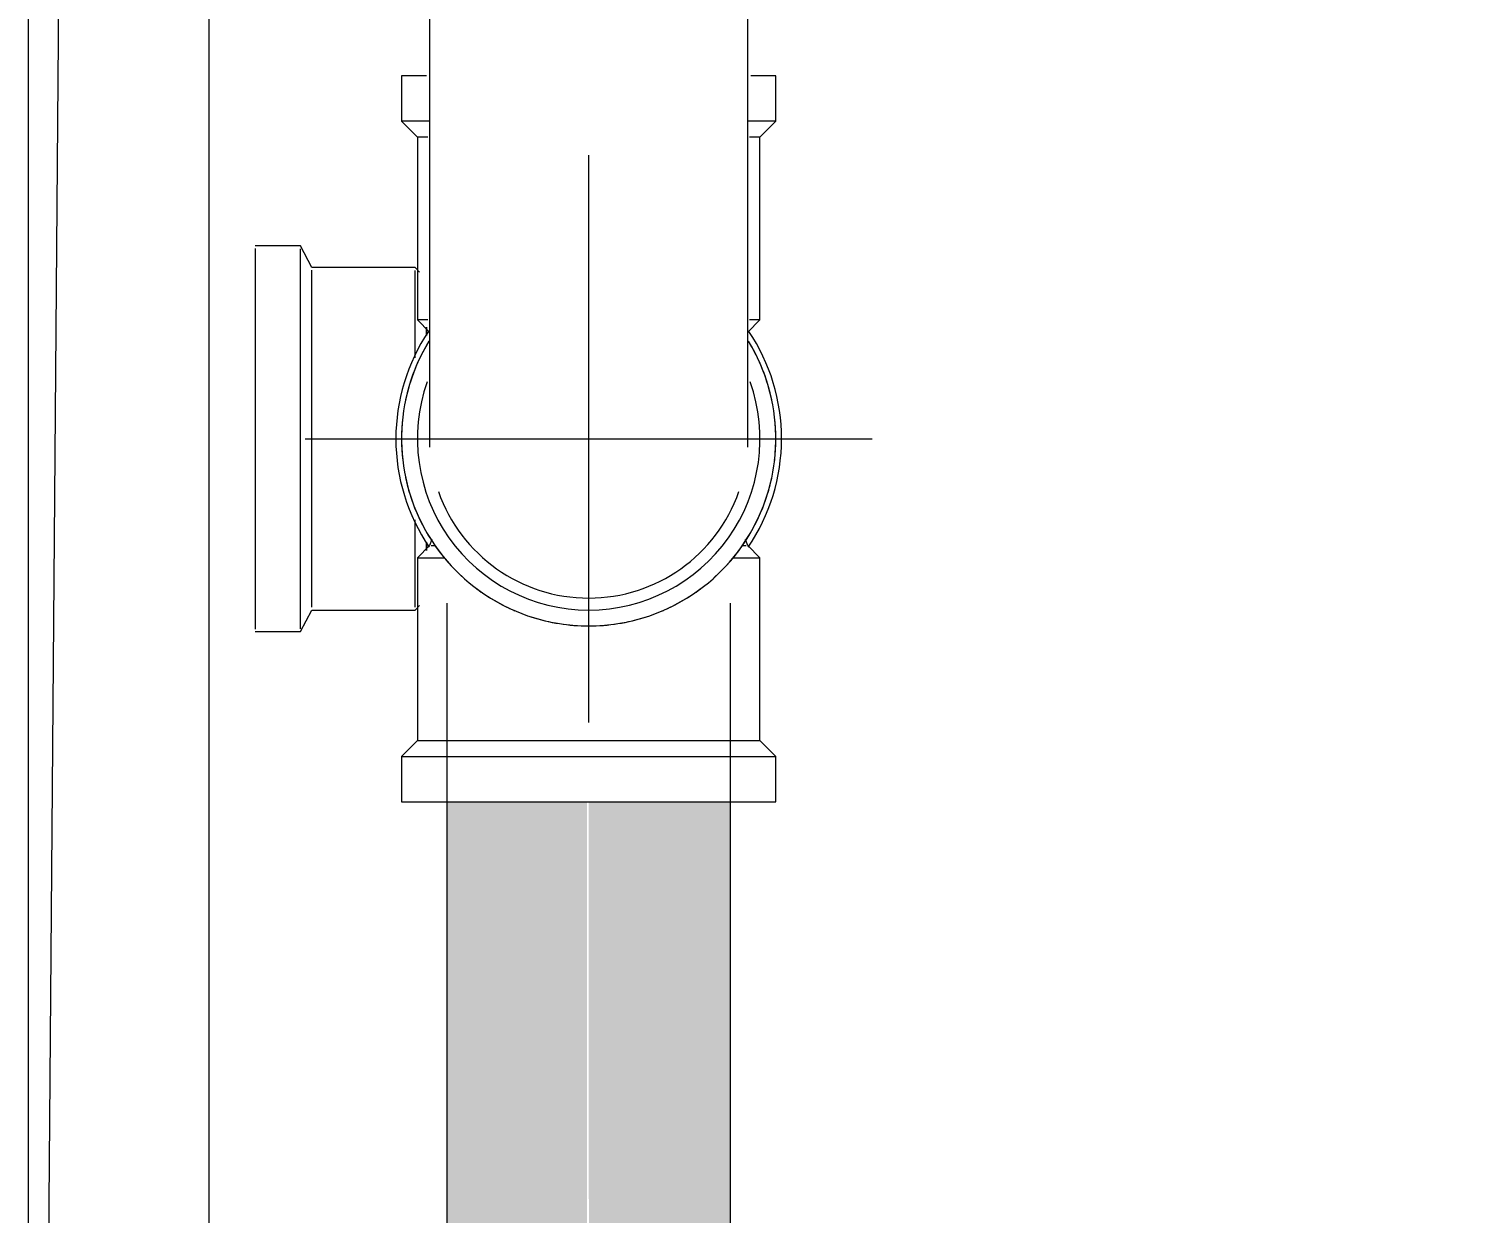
# Model space of a CAD drawing. Header units: metres. Extents: x 34 to 87, y -2.3 to 19.3.
# Drawn here: x 53.4611 to 53.5872, y 0.5317 to 0.6362 of the extents above; entities that cross this region are included whole.
import ezdxf

# ---------------------------------------------------------------- set-up
doc = ezdxf.new("R2010")
doc.units = ezdxf.units.M
for name, color, linetype, lineweight in [('A-ANNO-DIMS', 7, 'Continuous', 5), ('A-ANNO-DIMS-25', 7, 'Continuous', 5), ('A-DETL', 7, 'Continuous', 5), ('P-PIPE', 7, 'Continuous', 5), ('P-PIPE-CNTR', 7, 'Continuous', 5), ('P-SANR-FIXT', 7, 'Continuous', 5)]:
    doc.layers.add(name, color=color, linetype=linetype, lineweight=lineweight)
doc.styles.add('Arial_1', font='arial.ttf', dxfattribs={"height": 0.07499999999999998})
doc.dimstyles.new('Diagonal_-_2_mm_Arial_-_PRETO', dxfattribs={"dimscale": 0.3048, "dimtxt": 0.07651945499677275, "dimasz": 0.2460629921259842, "dimexe": 0.1968503937007874, "dimexo": 0.1230314960629921, "dimgap": 0.04101049868766404, "dimtad": 1, "dimrnd": 0.01, "dimzin": 0, "dimdsep": 46, "dimtxsty": 'Arial_1', "dimblk1": 'OBLIQUE', "dimblk2": 'OBLIQUE', "dimsah": 1, "dimcen": 0.09, "dimdle": 0.1968503937007874, "dimazin": 0, "dimtfac": 1, "dimtdec": 4, "dimtix": 1, "dimtmove": 0, "dimatfit": 3, "dimfxl": 1, "dimtvp": 1, "dimtolj": 1, "dimtzin": 0, "dimarcsym": 2})

# ---------------------------------------------------------------- blocks, each defined once
blk = doc.blocks.new('UT_Bacia com caixa acoplada - UT_Bacia com caixa acoplada-3705348-BB')
at = {"layer": 'P-SANR-FIXT'}
blk.add_line((41.16761438885897, 0.4159189215839689), (41.17016910030559, 0.7309999999999875), dxfattribs=at)
blk = doc.blocks.new('AF_Soldavel_Curva 45_90 - Standard-V26-BB')
at = {"layer": 'P-PIPE'}
for p, q in [((41.19961396389386, 0.667389999999996), (41.19961396389386, 0.6633899999999958)), ((41.21611396389385, 0.6673899999999998), (41.19961396389386, 0.6673899999999998)), ((41.23261396389385, 0.6673899999999998), (41.21611396389385, 0.6673899999999998)), ((41.23261396389386, 0.6633899999999958), (41.23261396389386, 0.667389999999996)), ((41.19961396389386, 0.6633899999999958), (41.20101396389386, 0.6619899999999961)), ((41.21611396389385, 0.6633899999999997), (41.19961396389386, 0.6633899999999997)), ((41.23261396389385, 0.6633899999999997), (41.21611396389385, 0.6633899999999997)), ((41.23121396389386, 0.6619899999999961), (41.23261396389386, 0.6633899999999958)), ((41.20101396389386, 0.6619899999999961), (41.20101396389386, 0.6469899999999963)), ((41.21611396389385, 0.6619899999999997), (41.20101396389386, 0.6619899999999997)), ((41.23121396389385, 0.6619899999999997), (41.21611396389385, 0.6619899999999997)), ((41.23121396389386, 0.6469899999999963), (41.23121396389386, 0.6619899999999961)), ((41.20101396389386, 0.6469899999999963), (41.20207396389386, 0.6458899999999954)), ((41.21611396389385, 0.6469899999999998), (41.20101396389386, 0.6469899999999998)), ((41.23121396389385, 0.6469899999999998), (41.21611396389385, 0.6469899999999998)), ((41.23015396389386, 0.6458899999999965), (41.23121396389386, 0.6469899999999963)), ((41.21611396389385, 0.6458899999999991), (41.20207396389385, 0.6458899999999991)), ((41.23015396389386, 0.6458900000000009), (41.21611396389385, 0.6458900000000009))]:
    blk.add_line(p, q, dxfattribs=at)
at = {"layer": 'P-PIPE', "flags": 128}
for points in [[(41.20207396389386, 0.6458899999999965), (41.20207396389386, 0.6440548894541713), (41.20207396389386, 0.6422227146937513), (41.20207396389386, 0.6403964068075086), (41.20207396389386, 0.638578887498468), (41.20207396389386, 0.6367730644098112), (41.20207396389386, 0.6349818264732545), (41.20207396389386, 0.6332080392873894), (41.20207396389386, 0.6314545405333234), (41.20207396389386, 0.6297241354350027), (41.20207396389386, 0.6280195922714523), (41.20207396389386, 0.626343637948118), (41.20207396389386, 0.6246989536343983), (41.20207396389386, 0.6230881704743478), (41.20207396389386, 0.6215138653774073), (41.20207396389386, 0.6199785568958989), (41.20207396389386, 0.6184847011958758), (41.20207396389386, 0.6170346881277892), (41.20207396389386, 0.615630837403226), (41.20207396389386, 0.6142753948838738), (41.20207396389386, 0.6129705289886173), (41.20207396389386, 0.6117183272245336), (41.20207396389386, 0.6105207928473222), (41.20207396389386, 0.609379841656528), (41.20207396389386, 0.6082972989306639), (41.20207396389386, 0.607274896507162), (41.20207396389386, 0.6063142700118003), (41.20207396389386, 0.6054169562420466), (41.20207396389386, 0.6045843907085166), (41.20207396389386, 0.6038179053384589), (41.20207396389386, 0.6031187263449602), (41.20207396389386, 0.6024879722652573), (41.20207396389386, 0.601926652171323), (41.20207396389386, 0.6014356640555686), (41.20207396389386, 0.6010157933942396), (41.20207396389386, 0.6006677118908266), (41.20207396389386, 0.6003919764014798), (41.20207396389386, 0.6001890280441637), (41.20207396389386, 0.6000591914929558), (41.20207396389386, 0.6000026744586424), (41.20207396389386, 0.5999999999999968)], [(41.23015396389386, 0.5999999999999968), (41.23015396389386, 0.6000367071053231), (41.23015396389386, 0.6001467696977671), (41.23015396389386, 0.6003300117006606), (41.23015396389386, 0.6005861399658852), (41.23015396389386, 0.6009147447428582), (41.23015396389386, 0.6013153003340324), (41.23015396389386, 0.6017871659359104), (41.23015396389386, 0.6023295866641877), (41.23015396389386, 0.60294169476141), (41.23015396389386, 0.6036225109851964), (41.23015396389386, 0.6043709461748238), (41.23015396389386, 0.605185802993647), (41.23015396389386, 0.6060657778445805), (41.23015396389386, 0.6070094629555808), (41.23015396389386, 0.6080153486317813), (41.23015396389386, 0.609081825670675), (41.23015396389386, 0.610207187936505), (41.23015396389386, 0.6113896350897087), (41.23015396389386, 0.6126272754670847), (41.23015396389386, 0.6139181291080424), (41.23015396389386, 0.6152601309221254), (41.23015396389386, 0.61665113399271), (41.23015396389386, 0.6180889130116134), (41.23015396389386, 0.6195711678391175), (41.23015396389386, 0.6210955271836925), (41.23015396389386, 0.6226595523955692), (41.23015396389386, 0.6242607413680479), (41.23015396389386, 0.6258965325403416), (41.23015396389386, 0.6275643089955264), (41.23015396389386, 0.6292614026470451), (41.23015396389386, 0.6309850985070845), (41.23015396389386, 0.6327326390299685), (41.23015396389386, 0.6345012285236517), (41.23015396389386, 0.6362880376222215), (41.23015396389386, 0.6380902078122862), (41.23015396389386, 0.6399048560059855), (41.23015396389386, 0.6417290791533121), (41.23015396389386, 0.6435599588863771), (41.23015396389386, 0.6453945661881755), (41.23015396389386, 0.6458899999999954)]]:
    blk.add_lwpolyline(points, dxfattribs=at)
at = {"layer": 'P-PIPE'}
for centre, radius, start, end in [((41.21611396389385, 0.6000000000000112), 0.01650000000000384, 148.6114524561838, 269.9999999999996), ((41.21611396389385, 0.6000000000000112), 0.01649999999999377, 148.5414279392813, 168.0272020000017), ((41.21611396389385, 0.6000000000000112), 0.01650000000000008, 270.0000000000004, 31.38854755948704), ((41.21611396389385, 0.6000000000000112), 0.01649999999999883, 11.9727980000048, 31.45857207745338), ((41.21611396389385, 0.6000000000000112), 0.01510000000015761, 160.5917764827241, 269.9999999999996), ((41.21611396389385, 0.6000000000000112), 0.01509999999984046, 269.9999999999996, 19.40822349867698), ((41.21611396389385, 0.6000000000000112), 0.01649999999999283, 173.3174326400558, 186.6953121973226), ((41.21611396389385, 0.6000000000000112), 0.01649999999999683, 353.3046878026888, 6.682567359929703), ((41.21611396389385, 0.5999999999999998), 0.0140399999999985, 177.6899764787774, 183.0372827382256), ((41.21611396389385, 0.5999999999999998), 0.01404000000000404, 356.962717211841, 2.310023442489071), ((41.21611396389385, 0.6000000000000112), 0.01650000000000675, 191.9820227202564, 228.030277890815), ((41.21611396389385, 0.6000000000000112), 0.01649999999999935, 311.9697221091704, 348.0179772797481), ((41.21611396389385, 0.5999999999999998), 0.01404000000000377, 199.3878640586383, 269.9999999999996), ((41.21611396389385, 0.5999999999999998), 0.01404000000000138, 269.9999999999996, 340.6121359413639), ((41.21611396389385, 0.6000000000000112), 0.01649999999999443, 233.3216761960941, 246.6995652147535), ((41.21611396389385, 0.6000000000000112), 0.01649999999999672, 293.3004347852158, 306.6783238039278), ((41.21611396389385, 0.6000000000000112), 0.01649999999999352, 251.986263004006, 269.9999999999996), ((41.21611396389385, 0.6000000000000112), 0.01649999999999619, 269.9999999999996, 288.0137369960404)]:
    blk.add_arc(centre, radius, start, end, dxfattribs=at)
blk = doc.blocks.new('Joelho 90 com Bucha de Latao - Agua Fria_Soldavel - MEP - Tigre - Standard-3699122-BB')
at = {"layer": 'P-PIPE'}
for p, q in [((41.19071396389372, 0.6169999999999963), (41.18671396389372, 0.6169999999999963)), ((41.18671396389372, 0.6167809039847202), (41.18671396389372, 0.6164207390469143)), ((41.18671396389372, 0.6164207388136588), (41.18671396389372, 0.6147224321975702)), ((41.19171396389372, 0.6150999999999968), (41.19071396389372, 0.6169999999999963)), ((41.19071396389371, 0.6147224324234838), (41.19071396389371, 0.616741731801208)), ((41.20081396389372, 0.6150999999999966), (41.19171396389372, 0.6150999999999968)), ((41.20120540068152, 0.6146850770047515), (41.20081396389371, 0.6150999999998245)), ((41.18671396389372, 0.6147224318643356), (41.18671396389372, 0.6120208153772698)), ((41.19071396389371, 0.610927389551329), (41.19071396389371, 0.614722431864336)), ((41.19171396389371, 0.6130769841791528), (41.19171396389371, 0.6148560729096719)), ((41.2008139638937, 0.6139398360405002), (41.2008139638937, 0.6148490208711205)), ((41.2008139638937, 0.6113312048242132), (41.2008139638937, 0.6139398357750555)), ((41.19171396389371, 0.6097060933395553), (41.19171396389371, 0.6130769835971454)), ((41.18671396389372, 0.6120208152801716), (41.18671396389372, 0.6085000001207141)), ((41.2008139638937, 0.6071311087817056), (41.2008139638937, 0.6113312043060235)), ((41.19071396389371, 0.6000000000000003), (41.19071396389371, 0.6109273893646716)), ((41.19171396389371, 0.605164504164218), (41.19171396389371, 0.6097060929062671)), ((41.20181396389356, 0.6091135190709668), (41.20181396389356, 0.6098468779385261)), ((41.20181396389372, 0.6098468779384874), (41.20181396389372, 0.6091135190709802)), ((41.18671396389372, 0.6085000000000003), (41.18671396389372, 0.6043999239140341)), ((41.19171396389371, 0.6000000000000004), (41.19171396389371, 0.6051645041018505)), ((41.18671396389372, 0.6043999237667431), (41.18671396389372, 0.6000000000000002)), ((41.18671396389372, 0.6000000000000001), (41.18671396389372, 0.5956000762332573)), ((41.19071396389371, 0.589072610635329), (41.19071396389371, 0.6000000000000001)), ((41.19171396389371, 0.59483549589815), (41.19171396389371, 0.6000000000000002)), ((41.18671396389372, 0.5956000760859663), (41.18671396389372, 0.5915000000000001)), ((41.19171396389371, 0.5902939070937334), (41.19171396389371, 0.5948354958357825)), ((41.20081396389354, 0.5886687956928599), (41.20081396389354, 0.5928688912180411)), ((41.18671396389372, 0.5914999998792861), (41.18671396389372, 0.5879791847198288)), ((41.19171396389371, 0.5869230164028552), (41.19171396389371, 0.5902939066604453)), ((41.20181396389388, 0.5901531220617441), (41.20181396389388, 0.5908864809289209)), ((41.20181396389372, 0.5908864809290199), (41.20181396389372, 0.5901531220615195)), ((41.19071396389371, 0.5852775681356648), (41.19071396389371, 0.5890726104486715)), ((41.20081396389354, 0.5860601642244313), (41.20081396389354, 0.5886687951756879)), ((41.18671396389372, 0.5879791846227306), (41.18671396389372, 0.5852775681356647)), ((41.19171396389371, 0.5851439270903284), (41.19171396389371, 0.5869230158208477)), ((41.18671396389372, 0.5852775678024303), (41.18671396389372, 0.583579261186341)), ((41.19071396389371, 0.5832582681987927), (41.19071396389371, 0.5852775675765167)), ((41.19071396389372, 0.5829999999999965), (41.19171396389372, 0.5848999999999961)), ((41.19171396389372, 0.5848999999999961), (41.20081396389372, 0.584899999999996)), ((41.20081396389354, 0.5851509791282886), (41.20081396389354, 0.58606016395865)), ((41.20081396389355, 0.5848999999996343), (41.20120540068152, 0.5853149229948804)), ((41.18671396389372, 0.583579260953086), (41.18671396389372, 0.5832190960152802)), ((41.18671396389372, 0.5829999999999965), (41.19071396389372, 0.5829999999999965))]:
    blk.add_line(p, q, dxfattribs=at)
for centre, radius, start, end in [((41.21611396389372, 0.5999999999999996), 0.0170000000000065, 146.1905082795091, 179.9999999999996), ((41.21611396389372, 0.5999999999999996), 0.01699999999999591, 0, 33.80949174092903), ((41.21611396389372, 0.6000000000000001), 0.01700000000000002, 180.0000000000005, 214.1906031929549), ((41.21611396389372, 0.6000000000000001), 0.01699999999999446, 325.8093968070164, 359.9999999999978)]:
    blk.add_arc(centre, radius, start, end, dxfattribs=at)
blk = doc.blocks.new('UT_Ducha higiênica - UT_Ducha higiênica-3698909-BB')
at = {"layer": 'P-SANR-FIXT', "color": 253, "true_color": 0xa6a6a6}
blk.add_line((41.16674284034416, 0.5149999999999977), (41.16674284034416, 0.6681663797119861), dxfattribs=at)
blk = doc.blocks.new('Te_Reducao - Agua Fria_Soldavel - MEP - Tigre - Standard-2488-BB')
at = {"layer": 'P-PIPE'}
for p, q in [((41.20230122564401, 0.5911287773397755), (41.20207396389372, 0.5905999999999968)), ((41.23015396389372, 0.5905999999999968), (41.22992670214343, 0.5911287773397712)), ((41.20207396389372, 0.5905999999999968), (41.20101396389372, 0.589499999999997)), ((41.23121396389372, 0.589499999999997), (41.23015396389372, 0.5905999999999968)), ((41.20101396389372, 0.589499999999997), (41.20101396389372, 0.5733999999999964)), ((41.20101396389372, 0.5895), (41.20119216920112, 0.5895)), ((41.23103575858631, 0.5895), (41.23121396389372, 0.5895)), ((41.23121396389372, 0.5733999999999964), (41.23121396389372, 0.589499999999997)), ((41.20101396389372, 0.5733999999999952), (41.19961396389372, 0.5719999999999966)), ((41.20101396389372, 0.573399999999999), (41.20124336682323, 0.573399999999999)), ((41.2309845609642, 0.5734000000000006), (41.23121396389372, 0.5734000000000006)), ((41.23261396389372, 0.5719999999999891), (41.23121396389372, 0.5733999999999898)), ((41.19961396389372, 0.5719999999999966), (41.19961396389372, 0.5679999999999965)), ((41.19961396389372, 0.5720000000000001), (41.19986463596901, 0.5720000000000001)), ((41.23236329181842, 0.5720000000000001), (41.23261396389371, 0.5720000000000001)), ((41.23261396389372, 0.5679999999999965), (41.23261396389372, 0.5719999999999966))]:
    blk.add_line(p, q, dxfattribs=at)
blk = doc.blocks.new('Te_Reducao - Agua Fria_Soldavel - MEP - Tigre - Standard-V28-BB')
at = {"layer": 'P-PIPE'}
for p, q in [((41.20230122564401, 0.5911287773397755), (41.20207396389372, 0.5905999999999968)), ((41.23015396389372, 0.5905999999999968), (41.22992670214343, 0.5911287773397712)), ((41.20207396389372, 0.5905999999999968), (41.20101396389372, 0.589499999999997)), ((41.20222479301034, 0.5906), (41.20256729957029, 0.5906)), ((41.22966062821715, 0.5906000000000001), (41.23000313477709, 0.5906000000000001)), ((41.23121396389372, 0.589499999999997), (41.23015396389372, 0.5905999999999968)), ((41.20101396389372, 0.589499999999997), (41.20101396389372, 0.5733999999999964)), ((41.20101396389372, 0.5895), (41.20341572148378, 0.5895)), ((41.22881220630365, 0.5895), (41.23121396389372, 0.5895)), ((41.23121396389372, 0.5733999999999964), (41.23121396389372, 0.589499999999997)), ((41.20101396389372, 0.5733999999999952), (41.19961396389372, 0.5719999999999966)), ((41.20101396389372, 0.573399999999999), (41.21611396389372, 0.573399999999999)), ((41.21611396389372, 0.5734000000000006), (41.23121396389372, 0.5734000000000006)), ((41.23261396389372, 0.5719999999999891), (41.23121396389372, 0.5733999999999898)), ((41.19961396389372, 0.5719999999999966), (41.19961396389372, 0.5679999999999965)), ((41.19961396389372, 0.5720000000000001), (41.21611396389372, 0.5720000000000001)), ((41.21611396389372, 0.5720000000000001), (41.23261396389371, 0.5720000000000001)), ((41.23261396389372, 0.5679999999999965), (41.23261396389372, 0.5719999999999966)), ((41.19961396389372, 0.5680000000000001), (41.21611396389372, 0.5680000000000001)), ((41.21611396389372, 0.5680000000000001), (41.23261396389371, 0.5680000000000001))]:
    blk.add_line(p, q, dxfattribs=at)
blk = doc.blocks.new('Te_Reducao - Agua Fria_Soldavel - MEP - Tigre - Standard-V30-BB')
at = {"layer": 'P-PIPE'}
for p, q in [((41.19961396389373, 0.631999999999996), (41.19961396389373, 0.6279999999999969)), ((41.20182454473128, 0.6320000000000001), (41.19961396389373, 0.6320000000000001)), ((41.23261396389372, 0.6320000000000001), (41.23040338305616, 0.6320000000000001)), ((41.23261396389373, 0.6279999999999969), (41.23261396389373, 0.631999999999996)), ((41.19961396389373, 0.6280000000000034), (41.20101396389373, 0.6266000000000037)), ((41.20206690169569, 0.628), (41.19961396389373, 0.628)), ((41.23261396389372, 0.628), (41.23016102608797, 0.628)), ((41.23121396389373, 0.6265999999999984), (41.23261396389373, 0.6279999999999969)), ((41.20101396389373, 0.6265999999999973), (41.20101396389373, 0.6104999999999966)), ((41.20193126238303, 0.6265999999999996), (41.20101396389373, 0.6265999999999996)), ((41.23121396389372, 0.626600000000001), (41.2303033224676, 0.626600000000001)), ((41.23121396389373, 0.6104999999999966), (41.23121396389373, 0.6265999999999973)), ((41.20101396389373, 0.6104999999999966), (41.20207396389373, 0.6093999999999957)), ((41.20192800336214, 0.6104999999999999), (41.20101396389373, 0.6104999999999999)), ((41.23015396389373, 0.6093999999999957), (41.23121396389373, 0.6104999999999966)), ((41.23121396389372, 0.6105), (41.23029992436263, 0.6105))]:
    blk.add_line(p, q, dxfattribs=at)
for radius, start, end in [(0.01650000000000054, 148.5414279385329, 168.0272020019265), (0.01650000000000595, 11.97279800198116, 31.4585720767141), (0.01650000000000133, 173.3174326365589, 186.6953122007585), (0.01649999999999765, 353.3046878061429, 6.682567356552828), (0.01650000000000498, 191.9820227182373, 228.0302778925079), (0.01649999999999922, 311.9697221106613, 348.0179772778583), (0.01650000000000052, 233.3216761941149, 246.699565216722), (0.0164999999999961, 293.3004347866985, 306.678323802478), (0.0164999999999974, 251.9862630034669, 269.9999999999996), (0.01649999999999352, 269.9999999999996, 288.0137369958091)]:
    blk.add_arc((41.21611396389373, 0.6000000000000001), radius, start, end, dxfattribs=at)
blk = doc.blocks.new('DIMBLOCK18-BB')
at = {"layer": 'A-ANNO-DIMS-25'}
for p, q in [((53.86771016492533, 1.259999999999999), (53.86771016492533, -0.05999999999999989)), ((53.86771016492533, 1.2), (53.5730197193846, 1.2)), ((53.86771016492533, 1.2), (53.92771016492534, 1.2)), ((53.86771016492533, 0), (53.80771016492533, 0)), ((53.86771016492533, 0), (53.88324317351432, 0))]:
    blk.add_line(p, q, dxfattribs=at)
at = {"layer": 'A-ANNO-DIMS-25', "lineweight": 20}
for p, q in [((53.86771016492533, 1.2), (53.83021016492533, 1.2375)), ((53.86771016492533, 1.2), (53.90521016492534, 1.1625)), ((53.86771016492533, 0), (53.83021016492533, 0.03750000000000001)), ((53.86771016492533, 0), (53.90521016492534, -0.03750000000000001))]:
    blk.add_line(p, q, dxfattribs=at)
at = {"layer": 'A-ANNO-DIMS-25', "color": 0, "insert": (53.75784293961858, 0.4987588749273467), "char_height": 0.07499999999999998, "width": 0.2429787001743676, "attachment_point": 1, "rotation": 90, "line_spacing_factor": 0.9417779076525878, "style": 'Arial_1'}
blk.add_mtext('1,20', dxfattribs=at)
blk = doc.blocks.new('_Oblique')
at = {"color": 0, "linetype": 'ByBlock', "lineweight": -2}
blk.add_line((-0.5, -0.5), (0.5, 0.5), dxfattribs=at)
blk = doc.blocks.new('DIMBLOCK19-BB')
at = {"layer": 'A-ANNO-DIMS-25'}
for p, q in [((54.05524005195403, 1.859999999999999), (54.05524005195403, -0.05999999999999989)), ((54.05524005195403, 1.8), (53.56351971938469, 1.8)), ((54.05524005195403, 1.8), (54.11524005195403, 1.8)), ((54.05524005195403, 0), (53.99524005195403, 0)), ((54.05524005195403, 0), (54.07077306054302, 0))]:
    blk.add_line(p, q, dxfattribs=at)
at = {"layer": 'A-ANNO-DIMS-25', "lineweight": 20}
for p, q in [((54.05524005195403, 1.8), (54.01774005195403, 1.8375)), ((54.05524005195403, 1.8), (54.09274005195403, 1.7625)), ((54.05524005195403, 0), (54.01774005195403, 0.03750000000000001)), ((54.05524005195403, 0), (54.09274005195403, -0.03750000000000001))]:
    blk.add_line(p, q, dxfattribs=at)
at = {"layer": 'A-ANNO-DIMS-25', "color": 0, "insert": (53.94537282664728, 0.7987588749273467), "char_height": 0.07499999999999998, "width": 0.2429787001743676, "attachment_point": 1, "rotation": 90, "line_spacing_factor": 0.9417779076525878, "style": 'Arial_1'}
blk.add_mtext('1,80', dxfattribs=at)
blk = doc.blocks.new('DIMBLOCK20-BB')
at = {"layer": 'A-ANNO-DIMS-25'}
for p, q in [((54.24806246507826, 2.16), (54.24806246507826, -0.05999999999999989)), ((54.24806246507826, 2.1), (53.51452285019202, 2.1)), ((54.24806246507826, 2.1), (54.30806246507827, 2.1)), ((54.24806246507826, 0), (54.18806246507825, 0)), ((54.24806246507826, 0), (54.26359547366725, 0))]:
    blk.add_line(p, q, dxfattribs=at)
at = {"layer": 'A-ANNO-DIMS-25', "lineweight": 20}
for p, q in [((54.24806246507826, 2.100000000000001), (54.21056246507826, 2.137500000000001)), ((54.24806246507826, 2.100000000000001), (54.28556246507826, 2.0625)), ((54.24806246507826, 0), (54.21056246507826, 0.03750000000000001)), ((54.24806246507826, 0), (54.28556246507826, -0.03750000000000001))]:
    blk.add_line(p, q, dxfattribs=at)
at = {"layer": 'A-ANNO-DIMS-25', "color": 0, "insert": (54.13819523977151, 0.9487588749273469), "char_height": 0.07499999999999998, "width": 0.2429787001743676, "attachment_point": 1, "rotation": 90, "line_spacing_factor": 0.9417779076525878, "style": 'Arial_1'}
blk.add_mtext('2,10', dxfattribs=at)

msp = doc.modelspace()

# ---------------------------------------------------------------- hatches: boundary and pattern name
at = {"layer": 'P-PIPE', "true_color": 0x00ffff}
for points in [[(53.49803594189437, 0.2293999999999912), (53.51051971938458, 0.2293999999999912), (53.51036678403582, 0.5679999999999965), (53.49801971938459, 0.5679999999999965), (53.49801971938459, 0.2293999999999912)], [(53.51491964315134, 0.2293999999999912), (53.52301971938459, 0.2293999999999912), (53.5229655037017, 0.5679999999999965), (53.51051971938458, 0.5679999999999965), (53.51064294157989, 0.2293999999999912), (53.51386978225469, 0.2293999999999912)]]:
    msp.add_hatch(color=4, dxfattribs=at).paths.add_polyline_path(points)

# ---------------------------------------------------------------- linework, layer by layer
at = {"layer": 'A-DETL', "color": 9, "true_color": 0xc0c0c0}
msp.add_line((53.47702285019277, 3.5), (53.47702285019277, 0), dxfattribs=at)
at = {"layer": 'P-PIPE'}
for p, q in [((53.49801971938459, 0.5854999999999958), (53.49801971938459, 0.2152999999999911)), ((53.52301971938459, 0.2152999999999911), (53.52301971938459, 0.5854999999999958))]:
    msp.add_line(p, q, dxfattribs=at)
at = {"layer": 'P-PIPE-CNTR'}
for p, q in [((53.5105197193846, 0.5750000000000001), (53.5105197193846, 0.625)), ((53.5105197193846, 0.5750000000000001), (53.5105197193846, 0.625)), ((53.5105197193846, 0.5750000000000001), (53.5105197193846, 0.625)), ((53.5105197193848, 0.5750000000000001), (53.5105197193848, 0.625)), ((53.4855197193846, 0.6000000000000001), (53.5355197193846, 0.6000000000000001)), ((53.4855197193846, 0.6000000000000001), (53.5355197193846, 0.6000000000000001)), ((53.4855197193846, 0.6000000000000001), (53.5355197193846, 0.6000000000000001)), ((53.4855197193848, 0.6000000000000001), (53.5355197193848, 0.6000000000000001))]:
    msp.add_line(p, q, dxfattribs=at)

# ---------------------------------------------------------------- block references
at = {"layer": 'P-PIPE'}
for name in ['AF_Soldavel_Curva 45_90 - Standard-V26-BB', 'Te_Reducao - Agua Fria_Soldavel - MEP - Tigre - Standard-V30-BB', 'Joelho 90 com Bucha de Latao - Agua Fria_Soldavel - MEP - Tigre - Standard-3699122-BB', 'Te_Reducao - Agua Fria_Soldavel - MEP - Tigre - Standard-2488-BB', 'Te_Reducao - Agua Fria_Soldavel - MEP - Tigre - Standard-V28-BB']:
    msp.add_blockref(name, (12.29440575549088, 0), dxfattribs=at)
at = {"layer": 'P-SANR-FIXT', "color": 253, "true_color": 0xa6a6a6}
for name in ['UT_Ducha higiênica - UT_Ducha higiênica-3698909-BB', 'UT_Bacia com caixa acoplada - UT_Bacia com caixa acoplada-3705348-BB']:
    msp.add_blockref(name, (12.29440575549088, 0), dxfattribs=at)

# ---------------------------------------------------------------- dimensions: what is measured, and where the dimension line sits
at = {"layer": 'A-ANNO-DIMS'}
for base, p1, p2, override, picture, middle in [((54.24806246507829, -8.528358229243593e-18), (53.47702285019202, 2.1), (54.30109547366725, 0), {"dimpost": '<>', "dimfxl": 2.255902411178582}, 'DIMBLOCK20-BB', (54.19726949077626, 1.049999999999985)), ((54.05524005195406, -8.52835822924517e-18), (53.52601971938469, 1.8), (54.10827306054302, 0), {"dimpost": '<>', "dimfxl": 1.891829525430353}, 'DIMBLOCK19-BB', (54.00444707765202, 0.8999999999999847)), ((53.86771016492536, -8.52835822924517e-18), (53.5355197193846, 1.2), (53.92074317351432, 0), {"dimpost": '<>', "dimfxl": 1.260316273643895}, 'DIMBLOCK18-BB', (53.81691719062333, 0.5999999999999847))]:
    dim = msp.add_linear_dim(base=base, p1=p1, p2=p2, angle=89.99999999999991, dimstyle='Diagonal_-_2_mm_Arial_-_PRETO', override=override, dxfattribs=at)
    dim.commit()
    dim.dimension.update_dxf_attribs({"geometry": picture, "text_midpoint": middle})

doc.saveas('drawing.dxf')
